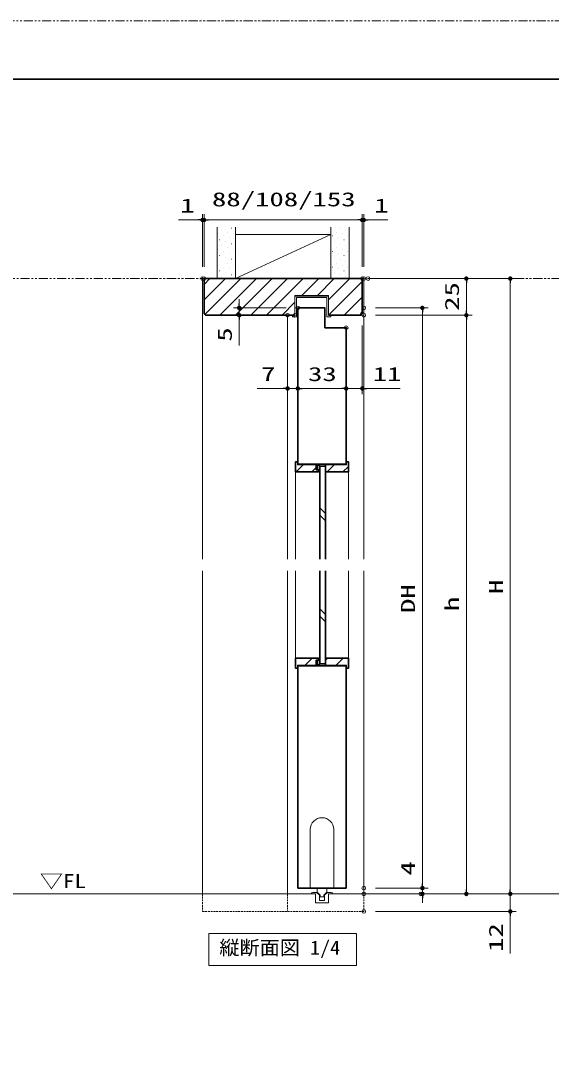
# Model space of a CAD drawing. Units: millimetres, scale not verified. Extents: x -1306 to 1306, y -607 to 607.
# Drawn here: x -671 to -309, y -112 to 594 of the extents above; entities that cross this region are included whole.
import ezdxf
from ezdxf.enums import TextEntityAlignment as Align

# ---------------------------------------------------------------- set-up
doc = ezdxf.new("R2010")
doc.units = ezdxf.units.MM
doc.header["$LTSCALE"] = 5
doc.header["$PDMODE"] = 32
doc.header["$PDSIZE"] = 2.5
doc.linetypes.add('USER1', pattern=[0.375, 0.25, -0.125])
doc.linetypes.add('USER3', pattern=[2.5, 1.25, -0.25, 0.25, -0.25, 0.25, -0.25])
for name, color, linetype, lineweight in [('0-1_線(白)', 7, 'Continuous', 30), ('0-2_ハッチング', 6, 'Continuous', 9), ('0-3_線(黄)', 2, 'Continuous', 15), ('0-4_寸法線', 3, 'Continuous', 13), ('0-5_0', 3, 'Continuous', 25), ('0-6_DEFPOINTS', 7, 'Continuous', 5), ('0-7_線(水)', 4, 'Continuous', 9), ('0-8_点線(水)', 6, 'USER1', 9), ('0-9_点線(黄)', 2, 'USER1', 15), ('0-C_陰線', 4, 'USER3', 9), ('0-D_図面枠', 7, 'Continuous', 35)]:
    doc.layers.add(name, color=color, linetype=linetype, lineweight=lineweight)
doc.styles.add('ＭＳ ゴシック', font='')
doc.styles.get('ＭＳ ゴシック').set_extended_font_data('MS Gothic')

# ---------------------------------------------------------------- blocks, each defined once
blk = doc.blocks.new('_DOT')
at = {"layer": '0-5_0'}
blk.add_line((-2.5, 0), (-5, 0), dxfattribs=at)
for points in [[(0, 0), (-2.5, 0), (-2.48, 0.313)], [(0, 0), (-2.48, -0.313), (-2.5, 0)], [(0, 0), (-2.48, 0.313), (-2.421, 0.622)], [(0, 0), (-2.421, -0.622), (-2.48, -0.313)], [(0, 0), (-2.421, 0.622), (-2.324, 0.92)], [(0, 0), (-2.324, -0.92), (-2.421, -0.622)], [(0, 0), (-2.324, 0.92), (-2.191, 1.204)], [(0, 0), (-2.191, -1.204), (-2.324, -0.92)], [(0, 0), (-2.191, 1.204), (-2.023, 1.469)], [(0, 0), (-2.023, -1.469), (-2.191, -1.204)], [(0, 0), (-2.023, 1.469), (-1.822, 1.711)], [(0, 0), (-1.822, -1.711), (-2.023, -1.469)], [(0, 0), (-1.822, 1.711), (-1.594, 1.926)], [(0, 0), (-1.594, -1.926), (-1.822, -1.711)], [(0, 0), (-1.594, 1.926), (-1.34, 2.111)], [(0, 0), (-1.34, -2.111), (-1.594, -1.926)], [(0, 0), (-1.34, 2.111), (-1.064, 2.262)], [(0, 0), (-1.064, -2.262), (-1.34, -2.111)], [(0, 0), (-1.064, 2.262), (-0.773, 2.378)], [(0, 0), (-0.773, -2.378), (-1.064, -2.262)], [(0, 0), (-0.773, 2.378), (-0.468, 2.456)], [(0, 0), (-0.468, -2.456), (-0.773, -2.378)], [(0, 0), (-0.468, 2.456), (-0.157, 2.495)], [(0, 0), (-0.157, -2.495), (-0.468, -2.456)], [(0, 0), (-0.157, 2.495), (0.157, 2.495)], [(0, 0), (0.157, -2.495), (-0.157, -2.495)], [(0, 0), (0.157, 2.495), (0.468, 2.456)], [(0, 0), (0.468, 2.456), (0.773, 2.378)], [(0, 0), (0.773, 2.378), (1.064, 2.262)], [(0, 0), (1.064, 2.262), (1.34, 2.111)], [(0, 0), (1.34, 2.111), (1.594, 1.926)], [(0, 0), (1.594, 1.926), (1.822, 1.711)], [(0, 0), (1.822, 1.711), (2.023, 1.469)], [(0, 0), (2.023, 1.469), (2.191, 1.204)], [(0, 0), (2.191, 1.204), (2.324, 0.92)], [(0, 0), (2.324, 0.92), (2.421, 0.622)], [(0, 0), (2.421, 0.622), (2.48, 0.313)], [(0, 0), (2.48, 0.313), (2.5, 0)], [(0, 0), (0.468, -2.456), (0.157, -2.495)], [(0, 0), (0.773, -2.378), (0.468, -2.456)], [(0, 0), (1.064, -2.262), (0.773, -2.378)], [(0, 0), (1.34, -2.111), (1.064, -2.262)], [(0, 0), (1.594, -1.926), (1.34, -2.111)], [(0, 0), (1.822, -1.711), (1.594, -1.926)], [(0, 0), (2.023, -1.469), (1.822, -1.711)], [(0, 0), (2.191, -1.204), (2.023, -1.469)], [(0, 0), (2.324, -0.92), (2.191, -1.204)], [(0, 0), (2.421, -0.622), (2.324, -0.92)], [(0, 0), (2.48, -0.313), (2.421, -0.622)], [(0, 0), (2.5, 0), (2.48, -0.313)]]:
    blk.add_solid(points, dxfattribs=at)

msp = doc.modelspace()

# ---------------------------------------------------------------- linework, layer by layer
at = {"layer": '0-1_線(白)'}
for p, q in [((-546.196, 417.95), (-546.196, 393.95)), ((-546.196, 417.95), (-438.196, 417.95)), ((-438.196, 417.95), (-438.196, 393.95)), ((-482.197, 397.95), (-482.196, 290.95)), ((-546.196, 393.95), (-545.196, 392.95)), ((-484.146, 392.95), (-545.196, 392.95)), ((-439.196, 392.95), (-461.346, 392.95)), ((-438.196, 393.95), (-439.196, 392.95)), ((-463.697, 384.45), (-449.196, 384.45)), ((-449.196, 384.45), (-449.196, 290.95)), ((-449.196, 291.2), (-482.196, 291.2)), ((-467.196, 226.45), (-467.196, 289.95)), ((-468.196, 287.45), (-469.696, 287.45)), ((-468.196, 287.45), (-469.696, 287.45)), ((-463.196, 218.45), (-463.196, 154.95)), ((-468.196, 157.45), (-469.696, 157.45)), ((-482.197, 151.95), (-482.197, 1.971)), ((-449.196, 153.7), (-482.196, 153.7)), ((-449.196, 153.95), (-449.196, 1.95)), ((-449.196, 1.95), (-482.197, 1.95))]:
    msp.add_line(p, q, dxfattribs=at)
for points in [[(-482.197, 397.95), (-463.697, 397.95), (-463.697, 384.45)], [(-482.196, 292.95), (-483.696, 292.95), (-483.696, 285.95), (-468.196, 285.95), (-468.196, 287.45)], [(-469.696, 290.95), (-482.196, 290.95), (-482.196, 292.95)], [(-468.196, 287.45), (-469.696, 287.45), (-469.696, 290.95)], [(-468.196, 287.45), (-469.696, 287.45), (-469.696, 290.45)], [(-467.196, 289.95), (-463.196, 289.95), (-463.196, 226.45)], [(-463.196, 154.95), (-467.196, 154.95), (-467.196, 218.45)], [(-482.196, 151.95), (-483.696, 151.95), (-483.696, 158.95), (-468.196, 158.95), (-468.196, 157.45)], [(-468.196, 157.45), (-469.696, 157.45), (-469.696, 153.95)], [(-468.196, 157.45), (-469.696, 157.45), (-469.696, 154.45)], [(-469.696, 153.95), (-482.196, 153.95), (-482.196, 151.95)]]:
    msp.add_lwpolyline(points, dxfattribs=at)
for points in [[(-449.196, 292.95), (-447.696, 292.95), (-447.696, 285.95), (-463.196, 285.95), (-463.196, 290.95), (-449.196, 290.95)], [(-449.196, 151.95), (-447.696, 151.95), (-447.696, 158.95), (-463.196, 158.95), (-463.196, 153.95), (-449.196, 153.95)]]:
    msp.add_lwpolyline(points, close=True, dxfattribs=at)
at = {"layer": '0-2_ハッチング'}
for p, q in [((-527.605, 452.372), (-527.555, 452.372)), ((-453.359, 452.372), (-453.309, 452.372)), ((-536.886, 448.395), (-536.836, 448.395)), ((-534.234, 451.046), (-534.184, 451.046)), ((-532.908, 447.069), (-532.858, 447.069)), ((-530.257, 449.721), (-530.207, 449.721)), ((-528.931, 445.743), (-528.881, 445.743)), ((-526.279, 448.395), (-526.229, 448.395)), ((-458.662, 447.069), (-458.612, 447.069)), ((-456.01, 449.721), (-455.96, 449.721)), ((-454.684, 445.743), (-454.634, 445.743)), ((-452.033, 448.395), (-451.983, 448.395)), ((-449.381, 451.046), (-449.331, 451.046)), ((-448.055, 447.069), (-448.005, 447.069)), ((-536.886, 437.788), (-536.836, 437.788)), ((-535.56, 444.417), (-535.51, 444.417)), ((-534.234, 440.44), (-534.184, 440.44)), ((-531.582, 443.091), (-531.532, 443.091)), ((-530.257, 439.114), (-530.207, 439.114)), ((-527.605, 441.766), (-527.555, 441.766)), ((-526.279, 437.788), (-526.229, 437.788)), ((-524.953, 444.417), (-524.903, 444.417)), ((-457.336, 443.091), (-457.286, 443.091)), ((-456.01, 439.114), (-455.96, 439.114)), ((-453.359, 441.766), (-453.309, 441.766)), ((-452.033, 437.788), (-451.983, 437.788)), ((-450.707, 444.417), (-450.657, 444.417)), ((-449.381, 440.44), (-449.331, 440.44)), ((-535.56, 433.811), (-535.51, 433.811)), ((-532.908, 436.462), (-532.858, 436.462)), ((-531.582, 432.485), (-531.532, 432.485)), ((-528.931, 435.136), (-528.881, 435.136)), ((-527.605, 431.159), (-527.555, 431.159)), ((-524.953, 433.811), (-524.903, 433.811)), ((-458.662, 436.462), (-458.612, 436.462)), ((-457.336, 432.485), (-457.286, 432.485)), ((-454.684, 435.136), (-454.634, 435.136)), ((-453.359, 431.159), (-453.309, 431.159)), ((-450.707, 433.811), (-450.657, 433.811)), ((-448.055, 436.462), (-448.005, 436.462)), ((-536.886, 427.181), (-536.836, 427.181)), ((-534.234, 429.833), (-534.184, 429.833)), ((-532.908, 425.856), (-532.858, 425.856)), ((-530.257, 428.507), (-530.207, 428.507)), ((-528.931, 424.53), (-528.881, 424.53)), ((-526.279, 427.181), (-526.229, 427.181)), ((-458.662, 425.856), (-458.612, 425.856)), ((-456.01, 428.507), (-455.96, 428.507)), ((-454.684, 424.53), (-454.634, 424.53)), ((-452.033, 427.181), (-451.983, 427.181)), ((-449.381, 429.833), (-449.331, 429.833)), ((-448.055, 425.856), (-448.005, 425.856)), ((-546.196, 413.97), (-542.216, 417.95)), ((-546.196, 403.364), (-531.61, 417.95)), ((-545.6, 393.354), (-521.003, 417.95)), ((-535.56, 423.204), (-535.51, 423.204)), ((-535.397, 392.95), (-510.397, 417.95)), ((-534.234, 419.227), (-534.184, 419.227)), ((-531.582, 421.878), (-531.532, 421.878)), ((-527.605, 420.552), (-527.555, 420.552)), ((-524.953, 423.204), (-524.903, 423.204)), ((-524.79, 392.95), (-499.79, 417.95)), ((-514.183, 392.95), (-489.183, 417.95)), ((-503.577, 392.95), (-478.577, 417.95)), ((-479.47, 406.45), (-467.97, 417.95)), ((-468.864, 406.45), (-457.364, 417.95)), ((-461.346, 403.361), (-446.757, 417.95)), ((-457.336, 421.878), (-457.286, 421.878)), ((-453.359, 420.552), (-453.309, 420.552)), ((-450.707, 423.204), (-450.657, 423.204)), ((-449.381, 419.227), (-449.331, 419.227)), ((-461.15, 392.95), (-438.196, 415.904)), ((-450.544, 392.95), (-438.196, 405.298)), ((-492.97, 392.95), (-484.146, 401.774)), ((-439.937, 392.95), (-438.196, 394.691)), ((-483.297, 285.95), (-478.297, 290.95)), ((-462.084, 285.95), (-457.084, 290.95)), ((-451.478, 285.95), (-447.696, 289.732)), ((-472.691, 285.95), (-469.696, 288.945)), ((-483.696, 158.272), (-483.018, 158.95)), ((-477.412, 153.95), (-472.412, 158.95)), ((-463.196, 157.559), (-461.805, 158.95)), ((-456.198, 153.95), (-451.198, 158.95))]:
    msp.add_line(p, q, dxfattribs=at)
at = {"layer": '0-3_線(黄)'}
for p, q in [((-537.196, 417.95), (-537.196, 452.95)), ((-524.696, 417.95), (-524.696, 452.95)), ((-459.696, 417.95), (-459.696, 452.95)), ((-447.196, 417.95), (-447.196, 452.95)), ((-1196.499, -2.05), (-470.197, -2.05)), ((-461.197, -2.05), (-288.797, -2.05))]:
    msp.add_line(p, q, dxfattribs=at)
msp.add_lwpolyline([(-524.696, 447.95), (-459.696, 447.95), (-524.696, 417.95)], dxfattribs=at)
msp.add_lwpolyline([(-542.98, -29.05), (-442.13, -29.05), (-442.13, -50.884), (-542.98, -50.884)], close=True, dxfattribs=at)
at = {"layer": '0-4_寸法線'}
for p, q in [((-547.196, 425.95), (-547.196, 461.95)), ((-546.196, 425.95), (-546.196, 461.95)), ((-546.196, 425.95), (-546.196, 461.95)), ((-438.196, 425.95), (-438.196, 461.95)), ((-438.196, 425.95), (-438.196, 461.95)), ((-437.196, 425.95), (-437.196, 461.95)), ((-550.196, 457.95), (-563.577, 457.95)), ((-546.196, 457.95), (-547.196, 457.95)), ((-543.196, 457.95), (-540.196, 457.95)), ((-543.196, 457.95), (-441.196, 457.95)), ((-441.196, 457.95), (-444.196, 457.95)), ((-438.196, 457.95), (-437.196, 457.95)), ((-434.196, 457.95), (-420.815, 457.95)), ((-429.196, 417.95), (-363.196, 417.95)), ((-426.196, 417.95), (-333.196, 417.95)), ((-367.196, 414.95), (-367.196, 395.95)), ((-337.196, 0.95), (-337.196, 414.95)), ((-522.197, 400.95), (-522.197, 403.95)), ((-490.197, 397.95), (-526.197, 397.95)), ((-522.197, 397.95), (-522.197, 392.95)), ((-429.196, 397.95), (-393.196, 397.95)), ((-492.146, 392.95), (-526.197, 392.95)), ((-522.197, 389.95), (-522.197, 372.284)), ((-482.197, 389.95), (-482.197, 338.95)), ((-482.197, 389.95), (-482.197, 338.95)), ((-429.196, 392.95), (-363.196, 392.95)), ((-429.196, 392.95), (-363.196, 392.95)), ((-397.196, 394.95), (-397.196, 4.95)), ((-367.196, 389.95), (-367.196, 0.95)), ((-489.196, 384.95), (-489.196, 338.95)), ((-438.196, 385.95), (-438.196, 338.95)), ((-449.196, 376.43), (-449.196, 338.95)), ((-449.196, 376.43), (-449.196, 338.95)), ((-492.196, 342.95), (-509.863, 342.95)), ((-482.197, 342.95), (-489.196, 342.95)), ((-479.197, 342.95), (-476.197, 342.95)), ((-479.197, 342.95), (-452.196, 342.95)), ((-452.196, 342.95), (-455.196, 342.95)), ((-449.196, 342.95), (-438.196, 342.95)), ((-435.196, 342.95), (-412.292, 342.95)), ((-397.196, 4.95), (-397.196, 23.093)), ((-429.196, 1.95), (-393.196, 1.95)), ((-429.196, 1.95), (-393.196, 1.95)), ((-397.196, -2.05), (-397.196, 1.95)), ((-337.196, 0.95), (-337.196, 3.95)), ((-429.196, -2.05), (-393.196, -2.05)), ((-429.196, -2.05), (-333.196, -2.05)), ((-429.196, -2.05), (-333.196, -2.05)), ((-397.196, -5.05), (-397.196, -8.05)), ((-390.286, -2.05), (-363.196, -2.05)), ((-337.196, -2.05), (-337.196, -14.05)), ((-429.196, -14.05), (-333.196, -14.05)), ((-337.196, -17.05), (-337.196, -42.811))]:
    msp.add_line(p, q, dxfattribs=at)
msp.add_lwpolyline([(-484.146, 392.95), (-484.146, 406.45), (-461.346, 406.45), (-461.346, 392.95)], dxfattribs=at)
at = {"layer": '0-6_DEFPOINTS'}
for p in [(-546.196, 457.95), (-438.196, 457.95), (-547.196, 417.95), (-546.196, 417.95), (-438.196, 417.95), (-437.196, 417.95), (-437.196, 417.95), (-434.196, 417.95), (-337.196, 417.95), (-522.197, 397.95), (-482.197, 397.95), (-482.197, 397.95), (-438.196, 393.95), (-437.196, 397.95), (-489.196, 392.95), (-484.146, 392.95), (-437.196, 392.95), (-367.196, 392.95), (-449.196, 384.43), (-482.197, 342.95), (-449.196, 342.95), (-438.196, 342.95), (-437.196, 1.95), (-397.196, 1.95), (-437.196, -2.05), (-398.286, -2.05), (-397.196, -2.05), (-367.196, -2.05), (-437.196, -14.05), (-337.196, -14.05)]:
    msp.add_point(p, dxfattribs=at)
at = {"layer": '0-7_線(水)'}
for p, q in [((-547.196, 417.95), (-547.196, 226.45)), ((-546.196, 417.95), (-547.196, 417.95)), ((-438.196, 417.95), (-437.196, 417.95)), ((-437.196, 417.95), (-437.196, 226.45)), ((-461.346, 405.95), (-484.146, 405.95)), ((-489.196, 392.95), (-489.196, 226.45)), ((-469.696, 290.45), (-467.196, 290.45)), ((-467.196, 289.95), (-467.196, 290.45)), ((-483.696, 285.95), (-483.696, 226.45)), ((-468.196, 287.45), (-467.196, 287.45)), ((-447.696, 285.95), (-447.696, 226.45)), ((-463.196, 257.572), (-467.196, 261.572)), ((-463.196, 252.572), (-467.196, 256.572)), ((-547.196, 218.45), (-547.196, -2.05)), ((-489.196, 218.45), (-489.196, -2.05)), ((-483.696, 218.45), (-483.696, 158.95)), ((-447.696, 218.45), (-447.696, 158.95)), ((-437.196, 218.45), (-437.196, -2.05)), ((-463.196, 188.565), (-467.196, 192.565)), ((-463.196, 183.565), (-467.196, 187.565)), ((-468.196, 157.45), (-469.696, 157.45)), ((-468.196, 157.45), (-467.196, 157.45)), ((-469.696, 154.45), (-467.196, 154.45)), ((-467.196, 154.95), (-467.196, 154.45)), ((-465.697, 49.95), (-465.647, 49.95)), ((-473.697, 1.95), (-473.697, 41.95)), ((-457.697, 41.95), (-457.697, 1.95)), ((-472.011, -1.05), (-469.447, -1.05)), ((-466.997, -4.05), (-466.997, -2.85)), ((-459.383, -1.05), (-461.947, -1.05))]:
    msp.add_line(p, q, dxfattribs=at)
for points in [[(-485.746, 392.95), (-485.746, 391.95), (-483.146, 391.95), (-483.146, 404.95), (-462.346, 404.95), (-462.346, 391.95), (-459.746, 391.95), (-459.746, 392.95)], [(-466.997, -2.85), (-468.997, -0.85), (-468.997, 1.95)], [(-464.397, -2.85), (-462.397, -0.85), (-462.397, 1.95)], [(-470.197, -8.05), (-470.197, -2.05), (-473.197, -2.05), (-473.197, -1.913)], [(-470.197, -8.05), (-461.197, -8.05), (-461.197, -2.05)], [(-469.447, -1.05), (-467.947, -2.55), (-467.297, -2.55)], [(-467.297, -2.55), (-467.297, -6.55), (-464.097, -6.55), (-464.097, -2.55)], [(-466.997, -4.05), (-464.397, -4.05), (-464.397, -2.85)], [(-461.947, -1.05), (-463.447, -2.55), (-464.097, -2.55)], [(-461.197, -2.05), (-458.197, -2.05), (-458.197, -1.913)]]:
    msp.add_lwpolyline(points, dxfattribs=at)
for centre, radius, start, end in [((-465.697, 41.95), 8, 90, 180), ((-465.697, 41.95), 8, 0, 90), ((-471.197, -3.413), 2.5, 109.0024, 143.1301), ((-460.197, -3.413), 2.5, 36.8699, 70.9976)]:
    msp.add_arc(centre, radius, start, end, dxfattribs=at)
at = {"layer": '0-8_点線(水)'}
for p, q in [((-469.696, 290.179), (-467.196, 290.179)), ((-469.696, 289.554), (-467.196, 289.554)), ((-469.696, 288.929), (-467.196, 288.929)), ((-469.696, 288.304), (-467.196, 288.304)), ((-469.696, 287.679), (-467.196, 287.679)), ((-469.696, 157.299), (-467.196, 157.299)), ((-469.696, 156.674), (-467.196, 156.674)), ((-469.696, 156.049), (-467.196, 156.049)), ((-469.696, 155.424), (-467.196, 155.424)), ((-469.696, 154.799), (-467.196, 154.799))]:
    msp.add_line(p, q, dxfattribs=at)
at = {"layer": '0-9_点線(黄)'}
for p, q in [((-547.196, -2.05), (-547.196, -14.05)), ((-489.196, -2.05), (-489.196, -14.05)), ((-437.196, -2.05), (-437.196, -14.05)), ((-547.196, -14.05), (-437.196, -14.05))]:
    msp.add_line(p, q, dxfattribs=at)
at = {"layer": '0-C_陰線'}
for p, q in [((387.036, 594), (-1292.964, 594)), ((-1196.499, 417.95), (-288.797, 417.95))]:
    msp.add_line(p, q, dxfattribs=at)
at = {"layer": '0-D_図面枠'}
msp.add_lwpolyline([(-1252.964, -554), (347.036, -554), (347.036, 554), (-1252.964, 554)], close=True, dxfattribs=at)

# ---------------------------------------------------------------- block references
at = {"layer": '0-4_寸法線', "xscale": 0.6, "yscale": 0.6}
for p in [(-547.196, 457.95), (-438.196, 457.95), (-438.196, 457.95), (-489.196, 342.95), (-449.196, 342.95), (-449.196, 342.95)]:
    msp.add_blockref('_DOT', p, dxfattribs=at)
for p, rotation in [((-546.196, 457.95), 180), ((-546.196, 457.95), 180), ((-437.196, 457.95), 180), ((-367.196, 417.95), 90), ((-337.196, 417.95), 90), ((-522.197, 397.95), 270), ((-397.196, 397.95), 90), ((-367.196, 392.95), 270), ((-522.197, 392.95), 90), ((-367.196, 392.95), 90), ((-482.197, 342.95), 180), ((-482.197, 342.95), 180), ((-438.196, 342.95), 180), ((-397.196, 1.95), 270), ((-397.196, 1.95), 270), ((-367.196, -2.05), 270), ((-337.196, -2.05), 270), ((-337.196, -2.05), 270), ((-397.196, -2.05), 90), ((-337.196, -14.05), 90)]:
    msp.add_blockref('_DOT', p, dxfattribs=dict(at, rotation=rotation))

# ---------------------------------------------------------------- texts
at = {"layer": '0-3_線(黄)', "style": 'ＭＳ ゴシック'}
for s, height, width, p in [('▽FL', 9.621, 1.2, (-658.188, -1.003)), ('縦断面図 1/4', 9.604, 1.05, (-535.732, -46.428))]:
    msp.add_text(s, height=height, dxfattribs=dict(at, width=width)).set_placement(p, align=Align.BOTTOM_LEFT)
at = {"layer": '0-4_寸法線', "style": 'ＭＳ ゴシック', "width": 1.5}
for s, p in [('88/108/153', (-540.768, 464.386)), ('1', (-562.434, 460.1)), ('1', (-430.053, 460.1)), ('7', (-507.292, 345.1)), ('33', (-475.221, 345.1)), ('11', (-431.053, 345.1))]:
    msp.add_text(s, height=9.604, dxfattribs=at).set_placement(p, align=Align.BOTTOM_LEFT)
for s, p in [('25', (-369.346, 395.927)), ('5', (-524.347, 374.855)), ('DH', (-399.346, 189.712)), ('H', (-339.346, 202.712)), ('h', (-369.346, 190.927)), ('4', (-399.346, 10.522)), ('12', (-339.346, -41.669))]:
    msp.add_text(s, height=9.604, rotation=90, dxfattribs=at).set_placement(p, align=Align.BOTTOM_LEFT)

doc.saveas('drawing.dxf')
